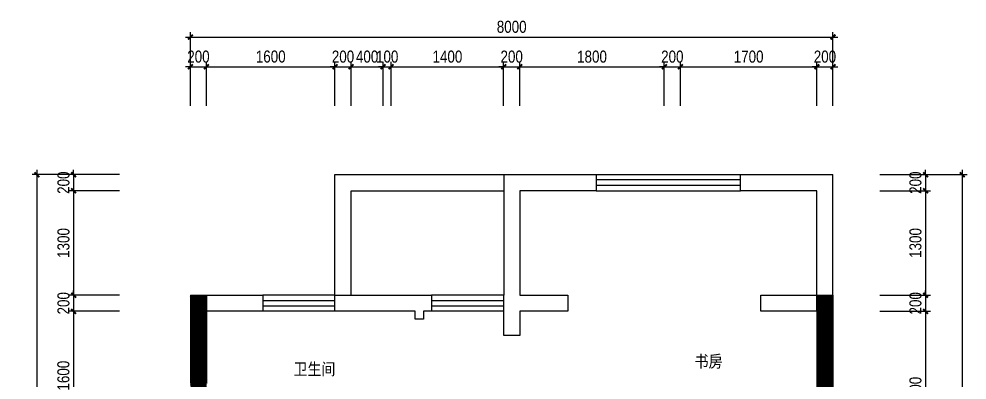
# Model space of a CAD drawing. Extents: x 160245 to 405305, y -111140 to 232735.
# Drawn here: x 249411 to 261214, y -45845 to -41355 of the extents above; entities that cross this region are included whole.
import ezdxf

# ---------------------------------------------------------------- set-up
doc = ezdxf.new("R2010")
doc.units = 0
doc.header["$LTSCALE"] = 10
doc.header["$MEASUREMENT"] = 0
doc.layers.get('Defpoints').update_dxf_attribs({"color": 229})
for name, color, linetype in [('P-N wall 新建隔墙', 241, 'Continuous'), ('P-O wall 原始墙体', 245, 'Continuous'), ('P-o 原建筑尺寸', 8, 'Continuous'), ('P-Text  平面文字', 9, 'Continuous'), ('P-window 窗', 107, 'Continuous')]:
    doc.layers.add(name, color=color, linetype=linetype)
doc.styles.add('PDC DIM', font='PMingLiU-ExtB.ttf', dxfattribs={"width": 0.85})
doc.dimstyles.new('PDC-A2', dxfattribs={"dimscale": 0, "dimtxt": 2.5, "dimasz": 1, "dimexe": 1, "dimexo": 1, "dimgap": 0.7, "dimtad": 1, "dimdec": 0, "dimtxsty": 'PDC DIM', "dimblk": 'ARCHTICK', "dimcen": 1, "dimdle": 1, "dimclrd": 8, "dimclre": 8, "dimclrt": 9, "dimadec": 0, "dimazin": 0, "dimtfac": 1, "dimtdec": 0, "dimtix": 1, "dimtmove": 2, "dimatfit": 3, "dimldrblk": 'PDC A2 T R', "dimfxl": 10, "dimfxlon": 1, "dimarcsym": 0})
pattern_1 = [(45, (40629.534, 0), (-8.83883476, 8.83883476), [])]

# ---------------------------------------------------------------- blocks, each defined once
blk = doc.blocks.new('$WINLIB2D$00000001')
at = {"color": 0}
for points in [[(-0.5, 0.5), (-0.5, -0.5)], [(-0.5, 0.5), (0.5, 0.5)], [(0.5, -0.5), (0.5, 0.5)], [(0.5, 0.1667), (-0.5, 0.1667)], [(0.5, -0.1667), (-0.5, -0.1667)], [(-0.5, -0.5), (0.5, -0.5)]]:
    blk.add_lwpolyline(points, dxfattribs=at)
blk = doc.blocks.new('_ArchTick')
at = {"color": 0, "linetype": 'ByBlock', "const_width": 0.4}
blk.add_lwpolyline([(-0.5, -0.5), (0.5, 0.5)], dxfattribs=at)
blk = doc.blocks.new('*D1264')
at = {"layer": 'Defpoints', "color": 0, "transparency": 16777216}
for p in [(250722, -43291), (250091, -43491), (250722, -43491)]:
    blk.add_point(p, dxfattribs=at)
at = {"layer": 'P-o 原建筑尺寸', "color": 8, "lineweight": -2, "transparency": 16777216}
for p, q in [((250662, -43291), (250031, -43291)), ((250091, -43291), (250091, -43231)), ((250091, -43291), (250091, -43491)), ((250662, -43491), (250031, -43491)), ((250091, -43491), (250091, -43551))]:
    blk.add_line(p, q, dxfattribs=at)
at = {"layer": 'P-o 原建筑尺寸', "color": 8, "lineweight": -2, "transparency": 16777216, "xscale": 60, "yscale": 60, "zscale": 60}
for p, rotation in [((250091, -43291), 270), ((250091, -43491), 90)]:
    blk.add_blockref('_ArchTick', p, dxfattribs=dict(at, rotation=rotation))
at = {"layer": 'P-o 原建筑尺寸', "color": 9, "transparency": 16777216, "insert": (249965, -43391), "char_height": 150, "attachment_point": 5, "rotation": 90, "style": 'PDC DIM'}
blk.add_mtext('200', dxfattribs=at)
blk = doc.blocks.new('PDC A2 T R')
at = {"color": 0, "linetype": 'ByBlock'}
blk.add_line((0, 0), (-2, 0), dxfattribs=at)
for points in [[(-2.15, 0.89), (-1.49, 1.35), (-0.6, 0), (0, 0)], [(-2.15, -0.89), (-1.49, -1.35), (-0.6, 0), (0, 0)]]:
    blk.add_solid(points, dxfattribs=at)
blk = doc.blocks.new('*D1265')
at = {"layer": 'Defpoints', "color": 0, "transparency": 16777216}
for p in [(250722, -43491), (250091, -44791), (250722, -44791)]:
    blk.add_point(p, dxfattribs=at)
at = {"layer": 'P-o 原建筑尺寸', "color": 8, "lineweight": -2, "transparency": 16777216}
for p, q in [((250091, -43431), (250091, -44851)), ((250662, -43491), (250031, -43491)), ((250662, -44791), (250031, -44791))]:
    blk.add_line(p, q, dxfattribs=at)
at = {"layer": 'P-o 原建筑尺寸', "color": 8, "lineweight": -2, "transparency": 16777216, "xscale": 60, "yscale": 60, "zscale": 60}
for p, rotation in [((250091, -43491), 90), ((250091, -44791), 270)]:
    blk.add_blockref('_ArchTick', p, dxfattribs=dict(at, rotation=rotation))
at = {"layer": 'P-o 原建筑尺寸', "color": 9, "transparency": 16777216, "insert": (249965, -44141), "char_height": 150, "attachment_point": 5, "rotation": 90, "style": 'PDC DIM'}
blk.add_mtext('1300', dxfattribs=at)
blk = doc.blocks.new('*D1266')
at = {"layer": 'Defpoints', "color": 0, "transparency": 16777216}
for p in [(250722, -44991), (250091, -46591), (250722, -46591)]:
    blk.add_point(p, dxfattribs=at)
at = {"layer": 'P-o 原建筑尺寸', "color": 8, "lineweight": -2, "transparency": 16777216}
for p, q in [((250091, -44931), (250091, -46651)), ((250662, -44991), (250031, -44991)), ((250662, -46591), (250031, -46591))]:
    blk.add_line(p, q, dxfattribs=at)
at = {"layer": 'P-o 原建筑尺寸', "color": 8, "lineweight": -2, "transparency": 16777216, "xscale": 60, "yscale": 60, "zscale": 60}
for p, rotation in [((250091, -44991), 90), ((250091, -46591), 270)]:
    blk.add_blockref('_ArchTick', p, dxfattribs=dict(at, rotation=rotation))
at = {"layer": 'P-o 原建筑尺寸', "color": 9, "transparency": 16777216, "insert": (249964, -45791), "char_height": 150, "attachment_point": 5, "rotation": 90, "style": 'PDC DIM'}
blk.add_mtext('1600', dxfattribs=at)
blk = doc.blocks.new('*D1273')
at = {"layer": 'Defpoints', "color": 0, "transparency": 16777216}
for p in [(250722, -43291), (249634, -53991), (250722, -53991)]:
    blk.add_point(p, dxfattribs=at)
at = {"layer": 'P-o 原建筑尺寸', "color": 8, "lineweight": -2, "transparency": 16777216}
for p, q in [((250234, -43291), (249574, -43291)), ((249634, -43231), (249634, -54051)), ((250234, -53991), (249574, -53991))]:
    blk.add_line(p, q, dxfattribs=at)
at = {"layer": 'P-o 原建筑尺寸', "color": 8, "lineweight": -2, "transparency": 16777216, "xscale": 60, "yscale": 60, "zscale": 60}
for p, rotation in [((249634, -43291), 90), ((249634, -53991), 270)]:
    blk.add_blockref('_ArchTick', p, dxfattribs=dict(at, rotation=rotation))
at = {"layer": 'P-o 原建筑尺寸', "color": 9, "transparency": 16777216, "insert": (249509, -48641), "char_height": 150, "attachment_point": 5, "rotation": 90, "style": 'PDC DIM'}
blk.add_mtext('10700', dxfattribs=at)
blk = doc.blocks.new('*D1274')
at = {"layer": 'Defpoints', "color": 0, "transparency": 16777216}
for p in [(260067, -43291), (260067, -43491), (260698, -43491)]:
    blk.add_point(p, dxfattribs=at)
at = {"layer": 'P-o 原建筑尺寸', "color": 8, "lineweight": -2, "transparency": 16777216}
for p, q in [((260127, -43291), (260758, -43291)), ((260698, -43291), (260698, -43231)), ((260698, -43291), (260698, -43491)), ((260127, -43491), (260758, -43491)), ((260698, -43491), (260698, -43551))]:
    blk.add_line(p, q, dxfattribs=at)
at = {"layer": 'P-o 原建筑尺寸', "color": 8, "lineweight": -2, "transparency": 16777216, "xscale": 60, "yscale": 60, "zscale": 60}
for p, rotation in [((260698, -43291), 270), ((260698, -43491), 90)]:
    blk.add_blockref('_ArchTick', p, dxfattribs=dict(at, rotation=rotation))
at = {"layer": 'P-o 原建筑尺寸', "color": 9, "transparency": 16777216, "insert": (260572, -43391), "char_height": 150, "attachment_point": 5, "rotation": 90, "style": 'PDC DIM'}
blk.add_mtext('200', dxfattribs=at)
blk = doc.blocks.new('*D1275')
at = {"layer": 'Defpoints', "color": 0, "transparency": 16777216}
for p in [(260067, -43491), (260067, -44791), (260698, -44791)]:
    blk.add_point(p, dxfattribs=at)
at = {"layer": 'P-o 原建筑尺寸', "color": 8, "lineweight": -2, "transparency": 16777216}
for p, q in [((260698, -43431), (260698, -44851)), ((260127, -43491), (260758, -43491)), ((260127, -44791), (260758, -44791))]:
    blk.add_line(p, q, dxfattribs=at)
at = {"layer": 'P-o 原建筑尺寸', "color": 8, "lineweight": -2, "transparency": 16777216, "xscale": 60, "yscale": 60, "zscale": 60}
for p, rotation in [((260698, -43491), 90), ((260698, -44791), 270)]:
    blk.add_blockref('_ArchTick', p, dxfattribs=dict(at, rotation=rotation))
at = {"layer": 'P-o 原建筑尺寸', "color": 9, "transparency": 16777216, "insert": (260572, -44141), "char_height": 150, "attachment_point": 5, "rotation": 90, "style": 'PDC DIM'}
blk.add_mtext('1300', dxfattribs=at)
blk = doc.blocks.new('*D1276')
at = {"layer": 'Defpoints', "color": 0, "transparency": 16777216}
for p in [(260067, -44791), (260067, -44991), (260698, -44991)]:
    blk.add_point(p, dxfattribs=at)
at = {"layer": 'P-o 原建筑尺寸', "color": 8, "lineweight": -2, "transparency": 16777216}
for p, q in [((260698, -44791), (260698, -44731)), ((260127, -44791), (260758, -44791)), ((260698, -44791), (260698, -44991)), ((260127, -44991), (260758, -44991)), ((260698, -44991), (260698, -45051))]:
    blk.add_line(p, q, dxfattribs=at)
at = {"layer": 'P-o 原建筑尺寸', "color": 8, "lineweight": -2, "transparency": 16777216, "xscale": 60, "yscale": 60, "zscale": 60}
for p, rotation in [((260698, -44791), 270), ((260698, -44991), 90)]:
    blk.add_blockref('_ArchTick', p, dxfattribs=dict(at, rotation=rotation))
at = {"layer": 'P-o 原建筑尺寸', "color": 9, "transparency": 16777216, "insert": (260572, -44891), "char_height": 150, "attachment_point": 5, "rotation": 90, "style": 'PDC DIM'}
blk.add_mtext('200', dxfattribs=at)
blk = doc.blocks.new('*D1283')
at = {"layer": 'Defpoints', "color": 0, "transparency": 16777216}
for p in [(260067, -43291), (260067, -53991), (261154, -53991)]:
    blk.add_point(p, dxfattribs=at)
at = {"layer": 'P-o 原建筑尺寸', "color": 8, "lineweight": -2, "transparency": 16777216}
for p, q in [((260554, -43291), (261214, -43291)), ((261154, -43231), (261154, -54051)), ((260554, -53991), (261214, -53991))]:
    blk.add_line(p, q, dxfattribs=at)
at = {"layer": 'P-o 原建筑尺寸', "color": 8, "lineweight": -2, "transparency": 16777216, "xscale": 60, "yscale": 60, "zscale": 60}
for p, rotation in [((261154, -43291), 90), ((261154, -53991), 270)]:
    blk.add_blockref('_ArchTick', p, dxfattribs=dict(at, rotation=rotation))
at = {"layer": 'P-o 原建筑尺寸', "color": 9, "transparency": 16777216, "insert": (261029, -48641), "char_height": 150, "attachment_point": 5, "rotation": 90, "style": 'PDC DIM'}
blk.add_mtext('10700', dxfattribs=at)
blk = doc.blocks.new('*D1284')
at = {"layer": 'Defpoints', "color": 0, "transparency": 16777216}
for p in [(251745, -41949), (251545, -42497), (251745, -42497)]:
    blk.add_point(p, dxfattribs=at)
at = {"layer": 'P-o 原建筑尺寸', "color": 8, "lineweight": -2, "transparency": 16777216}
for p, q in [((251545, -42437), (251545, -41889)), ((251745, -42437), (251745, -41889)), ((251545, -41949), (251485, -41949)), ((251545, -41949), (251745, -41949)), ((251745, -41949), (251805, -41949))]:
    blk.add_line(p, q, dxfattribs=at)
at = {"layer": 'P-o 原建筑尺寸', "color": 8, "lineweight": -2, "transparency": 16777216, "xscale": 60, "yscale": 60, "zscale": 60}
blk.add_blockref('_ArchTick', (251545, -41949), dxfattribs=at)
at = {"layer": 'P-o 原建筑尺寸', "color": 8, "lineweight": -2, "transparency": 16777216, "xscale": 60, "yscale": 60, "zscale": 60, "rotation": 180}
blk.add_blockref('_ArchTick', (251745, -41949), dxfattribs=at)
at = {"layer": 'P-o 原建筑尺寸', "color": 9, "transparency": 16777216, "insert": (251645, -41824), "char_height": 150, "attachment_point": 5, "style": 'PDC DIM'}
blk.add_mtext('200', dxfattribs=at)
blk = doc.blocks.new('*D1285')
at = {"layer": 'Defpoints', "color": 0, "transparency": 16777216}
for p in [(253345, -41949), (251745, -42497), (253345, -42497)]:
    blk.add_point(p, dxfattribs=at)
at = {"layer": 'P-o 原建筑尺寸', "color": 8, "lineweight": -2, "transparency": 16777216}
for p, q in [((251745, -42437), (251745, -41889)), ((253345, -42437), (253345, -41889)), ((251685, -41949), (253405, -41949))]:
    blk.add_line(p, q, dxfattribs=at)
at = {"layer": 'P-o 原建筑尺寸', "color": 8, "lineweight": -2, "transparency": 16777216, "xscale": 60, "yscale": 60, "zscale": 60, "rotation": 180}
blk.add_blockref('_ArchTick', (251745, -41949), dxfattribs=at)
at = {"layer": 'P-o 原建筑尺寸', "color": 8, "lineweight": -2, "transparency": 16777216, "xscale": 60, "yscale": 60, "zscale": 60}
blk.add_blockref('_ArchTick', (253345, -41949), dxfattribs=at)
at = {"layer": 'P-o 原建筑尺寸', "color": 9, "transparency": 16777216, "insert": (252545, -41823), "char_height": 150, "attachment_point": 5, "style": 'PDC DIM'}
blk.add_mtext('1600', dxfattribs=at)
blk = doc.blocks.new('*D1286')
at = {"layer": 'Defpoints', "color": 0, "transparency": 16777216}
for p in [(255445, -41949), (254045, -42497), (255445, -42497)]:
    blk.add_point(p, dxfattribs=at)
at = {"layer": 'P-o 原建筑尺寸', "color": 8, "lineweight": -2, "transparency": 16777216}
for p, q in [((254045, -42437), (254045, -41889)), ((255445, -42437), (255445, -41889)), ((253985, -41949), (255505, -41949))]:
    blk.add_line(p, q, dxfattribs=at)
at = {"layer": 'P-o 原建筑尺寸', "color": 8, "lineweight": -2, "transparency": 16777216, "xscale": 60, "yscale": 60, "zscale": 60, "rotation": 180}
blk.add_blockref('_ArchTick', (254045, -41949), dxfattribs=at)
at = {"layer": 'P-o 原建筑尺寸', "color": 8, "lineweight": -2, "transparency": 16777216, "xscale": 60, "yscale": 60, "zscale": 60}
blk.add_blockref('_ArchTick', (255445, -41949), dxfattribs=at)
at = {"layer": 'P-o 原建筑尺寸', "color": 9, "transparency": 16777216, "insert": (254745, -41824), "char_height": 150, "attachment_point": 5, "style": 'PDC DIM'}
blk.add_mtext('1400', dxfattribs=at)
blk = doc.blocks.new('*D1287')
at = {"layer": 'Defpoints', "color": 0, "transparency": 16777216}
for p in [(257445, -41949), (255645, -42497), (257445, -42497)]:
    blk.add_point(p, dxfattribs=at)
at = {"layer": 'P-o 原建筑尺寸', "color": 8, "lineweight": -2, "transparency": 16777216}
for p, q in [((255645, -42437), (255645, -41889)), ((257445, -42437), (257445, -41889)), ((255585, -41949), (257505, -41949))]:
    blk.add_line(p, q, dxfattribs=at)
at = {"layer": 'P-o 原建筑尺寸', "color": 8, "lineweight": -2, "transparency": 16777216, "xscale": 60, "yscale": 60, "zscale": 60, "rotation": 180}
blk.add_blockref('_ArchTick', (255645, -41949), dxfattribs=at)
at = {"layer": 'P-o 原建筑尺寸', "color": 8, "lineweight": -2, "transparency": 16777216, "xscale": 60, "yscale": 60, "zscale": 60}
blk.add_blockref('_ArchTick', (257445, -41949), dxfattribs=at)
at = {"layer": 'P-o 原建筑尺寸', "color": 9, "transparency": 16777216, "insert": (256545, -41824), "char_height": 150, "attachment_point": 5, "style": 'PDC DIM'}
blk.add_mtext('1800', dxfattribs=at)
blk = doc.blocks.new('*D1288')
at = {"layer": 'Defpoints', "color": 0, "transparency": 16777216}
for p in [(257645, -41949), (257445, -42497), (257645, -42497)]:
    blk.add_point(p, dxfattribs=at)
at = {"layer": 'P-o 原建筑尺寸', "color": 8, "lineweight": -2, "transparency": 16777216}
for p, q in [((257445, -42437), (257445, -41889)), ((257645, -42437), (257645, -41889)), ((257445, -41949), (257385, -41949)), ((257445, -41949), (257645, -41949)), ((257645, -41949), (257705, -41949))]:
    blk.add_line(p, q, dxfattribs=at)
at = {"layer": 'P-o 原建筑尺寸', "color": 8, "lineweight": -2, "transparency": 16777216, "xscale": 60, "yscale": 60, "zscale": 60}
blk.add_blockref('_ArchTick', (257445, -41949), dxfattribs=at)
at = {"layer": 'P-o 原建筑尺寸', "color": 8, "lineweight": -2, "transparency": 16777216, "xscale": 60, "yscale": 60, "zscale": 60, "rotation": 180}
blk.add_blockref('_ArchTick', (257645, -41949), dxfattribs=at)
at = {"layer": 'P-o 原建筑尺寸', "color": 9, "transparency": 16777216, "insert": (257545, -41824), "char_height": 150, "attachment_point": 5, "style": 'PDC DIM'}
blk.add_mtext('200', dxfattribs=at)
blk = doc.blocks.new('*D1289')
at = {"layer": 'Defpoints', "color": 0, "transparency": 16777216}
for p in [(259345, -41949), (257645, -42497), (259345, -42497)]:
    blk.add_point(p, dxfattribs=at)
at = {"layer": 'P-o 原建筑尺寸', "color": 8, "lineweight": -2, "transparency": 16777216}
for p, q in [((257645, -42437), (257645, -41889)), ((259345, -42437), (259345, -41889)), ((257585, -41949), (259405, -41949))]:
    blk.add_line(p, q, dxfattribs=at)
at = {"layer": 'P-o 原建筑尺寸', "color": 8, "lineweight": -2, "transparency": 16777216, "xscale": 60, "yscale": 60, "zscale": 60, "rotation": 180}
blk.add_blockref('_ArchTick', (257645, -41949), dxfattribs=at)
at = {"layer": 'P-o 原建筑尺寸', "color": 8, "lineweight": -2, "transparency": 16777216, "xscale": 60, "yscale": 60, "zscale": 60}
blk.add_blockref('_ArchTick', (259345, -41949), dxfattribs=at)
at = {"layer": 'P-o 原建筑尺寸', "color": 9, "transparency": 16777216, "insert": (258495, -41824), "char_height": 150, "attachment_point": 5, "style": 'PDC DIM'}
blk.add_mtext('1700', dxfattribs=at)
blk = doc.blocks.new('*D1290')
at = {"layer": 'Defpoints', "color": 0, "transparency": 16777216}
for p in [(259545, -41949), (259345, -42497), (259545, -42497)]:
    blk.add_point(p, dxfattribs=at)
at = {"layer": 'P-o 原建筑尺寸', "color": 8, "lineweight": -2, "transparency": 16777216}
for p, q in [((259345, -42437), (259345, -41889)), ((259545, -42437), (259545, -41889)), ((259345, -41949), (259285, -41949)), ((259345, -41949), (259545, -41949)), ((259545, -41949), (259605, -41949))]:
    blk.add_line(p, q, dxfattribs=at)
at = {"layer": 'P-o 原建筑尺寸', "color": 8, "lineweight": -2, "transparency": 16777216, "xscale": 60, "yscale": 60, "zscale": 60}
blk.add_blockref('_ArchTick', (259345, -41949), dxfattribs=at)
at = {"layer": 'P-o 原建筑尺寸', "color": 8, "lineweight": -2, "transparency": 16777216, "xscale": 60, "yscale": 60, "zscale": 60, "rotation": 180}
blk.add_blockref('_ArchTick', (259545, -41949), dxfattribs=at)
at = {"layer": 'P-o 原建筑尺寸', "color": 9, "transparency": 16777216, "insert": (259445, -41824), "char_height": 150, "attachment_point": 5, "style": 'PDC DIM'}
blk.add_mtext('200', dxfattribs=at)
blk = doc.blocks.new('*D1291')
at = {"layer": 'Defpoints', "color": 0, "transparency": 16777216}
for p in [(259545, -41579), (251545, -42497), (259545, -42497)]:
    blk.add_point(p, dxfattribs=at)
at = {"layer": 'P-o 原建筑尺寸', "color": 8, "lineweight": -2, "transparency": 16777216}
for p, q in [((251545, -42179), (251545, -41519)), ((259545, -42179), (259545, -41519)), ((251485, -41579), (259605, -41579))]:
    blk.add_line(p, q, dxfattribs=at)
at = {"layer": 'P-o 原建筑尺寸', "color": 8, "lineweight": -2, "transparency": 16777216, "xscale": 60, "yscale": 60, "zscale": 60, "rotation": 180}
blk.add_blockref('_ArchTick', (251545, -41579), dxfattribs=at)
at = {"layer": 'P-o 原建筑尺寸', "color": 8, "lineweight": -2, "transparency": 16777216, "xscale": 60, "yscale": 60, "zscale": 60}
blk.add_blockref('_ArchTick', (259545, -41579), dxfattribs=at)
at = {"layer": 'P-o 原建筑尺寸', "color": 9, "transparency": 16777216, "insert": (255545, -41453), "char_height": 150, "attachment_point": 5, "style": 'PDC DIM'}
blk.add_mtext('8000', dxfattribs=at)
blk = doc.blocks.new('*D1292')
at = {"layer": 'Defpoints', "color": 0, "transparency": 16777216}
for p in [(250722, -44791), (250091, -44991), (250722, -44991)]:
    blk.add_point(p, dxfattribs=at)
at = {"layer": 'P-o 原建筑尺寸', "color": 8, "lineweight": -2, "transparency": 16777216}
for p, q in [((250091, -44791), (250091, -44731)), ((250662, -44791), (250031, -44791)), ((250091, -44791), (250091, -44991)), ((250662, -44991), (250031, -44991)), ((250091, -44991), (250091, -45051))]:
    blk.add_line(p, q, dxfattribs=at)
at = {"layer": 'P-o 原建筑尺寸', "color": 8, "lineweight": -2, "transparency": 16777216, "xscale": 60, "yscale": 60, "zscale": 60}
for p, rotation in [((250091, -44791), 270), ((250091, -44991), 90)]:
    blk.add_blockref('_ArchTick', p, dxfattribs=dict(at, rotation=rotation))
at = {"layer": 'P-o 原建筑尺寸', "color": 9, "transparency": 16777216, "insert": (249965, -44891), "char_height": 150, "attachment_point": 5, "rotation": 90, "style": 'PDC DIM'}
blk.add_mtext('200', dxfattribs=at)
blk = doc.blocks.new('*D1299')
at = {"layer": 'Defpoints', "color": 0, "transparency": 16777216}
for p in [(255645, -41949), (255445, -42497), (255645, -42497)]:
    blk.add_point(p, dxfattribs=at)
at = {"layer": 'P-o 原建筑尺寸', "color": 8, "lineweight": -2, "transparency": 16777216}
for p, q in [((255445, -42437), (255445, -41889)), ((255645, -42437), (255645, -41889)), ((255445, -41949), (255385, -41949)), ((255445, -41949), (255645, -41949)), ((255645, -41949), (255705, -41949))]:
    blk.add_line(p, q, dxfattribs=at)
at = {"layer": 'P-o 原建筑尺寸', "color": 8, "lineweight": -2, "transparency": 16777216, "xscale": 60, "yscale": 60, "zscale": 60}
blk.add_blockref('_ArchTick', (255445, -41949), dxfattribs=at)
at = {"layer": 'P-o 原建筑尺寸', "color": 8, "lineweight": -2, "transparency": 16777216, "xscale": 60, "yscale": 60, "zscale": 60, "rotation": 180}
blk.add_blockref('_ArchTick', (255645, -41949), dxfattribs=at)
at = {"layer": 'P-o 原建筑尺寸', "color": 9, "transparency": 16777216, "insert": (255545, -41824), "char_height": 150, "attachment_point": 5, "style": 'PDC DIM'}
blk.add_mtext('200', dxfattribs=at)
blk = doc.blocks.new('*D1300')
at = {"layer": 'Defpoints', "color": 0, "transparency": 16777216}
for p in [(253545, -41949), (253345, -42497), (253545, -42497)]:
    blk.add_point(p, dxfattribs=at)
at = {"layer": 'P-o 原建筑尺寸', "color": 8, "lineweight": -2, "transparency": 16777216}
for p, q in [((253345, -42437), (253345, -41889)), ((253545, -42437), (253545, -41889)), ((253345, -41949), (253285, -41949)), ((253345, -41949), (253545, -41949)), ((253545, -41949), (253605, -41949))]:
    blk.add_line(p, q, dxfattribs=at)
at = {"layer": 'P-o 原建筑尺寸', "color": 8, "lineweight": -2, "transparency": 16777216, "xscale": 60, "yscale": 60, "zscale": 60}
blk.add_blockref('_ArchTick', (253345, -41949), dxfattribs=at)
at = {"layer": 'P-o 原建筑尺寸', "color": 8, "lineweight": -2, "transparency": 16777216, "xscale": 60, "yscale": 60, "zscale": 60, "rotation": 180}
blk.add_blockref('_ArchTick', (253545, -41949), dxfattribs=at)
at = {"layer": 'P-o 原建筑尺寸', "color": 9, "transparency": 16777216, "insert": (253445, -41824), "char_height": 150, "attachment_point": 5, "style": 'PDC DIM'}
blk.add_mtext('200', dxfattribs=at)
blk = doc.blocks.new('*D1301')
at = {"layer": 'Defpoints', "color": 0, "transparency": 16777216}
for p in [(253945, -41949), (253545, -42497), (253945, -42497)]:
    blk.add_point(p, dxfattribs=at)
at = {"layer": 'P-o 原建筑尺寸', "color": 8, "lineweight": -2, "transparency": 16777216}
for p, q in [((253545, -42437), (253545, -41889)), ((253945, -42437), (253945, -41889)), ((253485, -41949), (254005, -41949))]:
    blk.add_line(p, q, dxfattribs=at)
at = {"layer": 'P-o 原建筑尺寸', "color": 8, "lineweight": -2, "transparency": 16777216, "xscale": 60, "yscale": 60, "zscale": 60, "rotation": 180}
blk.add_blockref('_ArchTick', (253545, -41949), dxfattribs=at)
at = {"layer": 'P-o 原建筑尺寸', "color": 8, "lineweight": -2, "transparency": 16777216, "xscale": 60, "yscale": 60, "zscale": 60}
blk.add_blockref('_ArchTick', (253945, -41949), dxfattribs=at)
at = {"layer": 'P-o 原建筑尺寸', "color": 9, "transparency": 16777216, "insert": (253745, -41824), "char_height": 150, "attachment_point": 5, "style": 'PDC DIM'}
blk.add_mtext('400', dxfattribs=at)
blk = doc.blocks.new('*D1302')
at = {"layer": 'Defpoints', "color": 0, "transparency": 16777216}
for p in [(254045, -41949), (253945, -42497), (254045, -42497)]:
    blk.add_point(p, dxfattribs=at)
at = {"layer": 'P-o 原建筑尺寸', "color": 8, "lineweight": -2, "transparency": 16777216}
for p, q in [((253945, -42437), (253945, -41889)), ((254045, -42437), (254045, -41889)), ((253945, -41949), (253885, -41949)), ((253945, -41949), (254045, -41949)), ((254045, -41949), (254105, -41949))]:
    blk.add_line(p, q, dxfattribs=at)
at = {"layer": 'P-o 原建筑尺寸', "color": 8, "lineweight": -2, "transparency": 16777216, "xscale": 60, "yscale": 60, "zscale": 60}
blk.add_blockref('_ArchTick', (253945, -41949), dxfattribs=at)
at = {"layer": 'P-o 原建筑尺寸', "color": 8, "lineweight": -2, "transparency": 16777216, "xscale": 60, "yscale": 60, "zscale": 60, "rotation": 180}
blk.add_blockref('_ArchTick', (254045, -41949), dxfattribs=at)
at = {"layer": 'P-o 原建筑尺寸', "color": 9, "transparency": 16777216, "insert": (253995, -41824), "char_height": 150, "attachment_point": 5, "style": 'PDC DIM'}
blk.add_mtext('100', dxfattribs=at)
blk = doc.blocks.new('*D1304')
at = {"layer": 'Defpoints', "color": 0, "transparency": 16777216}
for p in [(260067, -44991), (260067, -46991), (260698, -46991)]:
    blk.add_point(p, dxfattribs=at)
at = {"layer": 'P-o 原建筑尺寸', "color": 8, "lineweight": -2, "transparency": 16777216}
for p, q in [((260698, -44931), (260698, -47051)), ((260127, -44991), (260758, -44991)), ((260127, -46991), (260758, -46991))]:
    blk.add_line(p, q, dxfattribs=at)
at = {"layer": 'P-o 原建筑尺寸', "color": 8, "lineweight": -2, "transparency": 16777216, "xscale": 60, "yscale": 60, "zscale": 60}
for p, rotation in [((260698, -44991), 90), ((260698, -46991), 270)]:
    blk.add_blockref('_ArchTick', p, dxfattribs=dict(at, rotation=rotation))
at = {"layer": 'P-o 原建筑尺寸', "color": 9, "transparency": 16777216, "insert": (260572, -45991), "char_height": 150, "attachment_point": 5, "rotation": 90, "style": 'PDC DIM'}
blk.add_mtext('2000', dxfattribs=at)

msp = doc.modelspace()

# ---------------------------------------------------------------- hatches: boundary and pattern name
at = {"layer": 'P-O wall 原始墙体'}
h = msp.add_hatch(dxfattribs=at)
h.set_pattern_fill('ANSI31', color=256, scale=100, style=0)
h.set_pattern_definition(pattern_1)
h.paths.add_polyline_path([(251745.2, -44790.6), (251545.2, -44790.6), (251545.2, -45890.6), (251545.2, -46590.6), (251745.2, -46590.6), (251745.2, -45990.6), (251745.2, -45890.6)])
h = msp.add_hatch(dxfattribs=at)
h.set_pattern_fill('ANSI31', color=256, scale=100, style=0)
h.set_pattern_definition(pattern_1)
h.paths.add_polyline_path([(259545.2, -44790.6), (259345.2, -44790.6), (259345.2, -44990.6), (259345.2, -46490.6), (259545.2, -46490.6)])

# ---------------------------------------------------------------- linework, layer by layer
at = {"layer": 'P-N wall 新建隔墙', "color": 107}
for points in [[(253345.2, -44790.6), (253345.2, -43290.6), (255445.2, -43290.6)], [(253545.2, -44790.6), (253545.2, -43490.6), (255445.2, -43490.6)]]:
    msp.add_lwpolyline(points, dxfattribs=at)
at = {"layer": 'P-O wall 原始墙体'}
for p, q in [((255445.2, -43290.6), (255445.2, -44790.6)), ((255445.2, -43290.6), (256595.2, -43290.6)), ((256595.2, -43290.6), (256595.2, -43490.6)), ((258395.2, -43490.6), (258395.2, -43290.6)), ((258395.2, -43290.6), (259545.2, -43290.6)), ((259545.2, -44790.6), (259545.2, -43290.6)), ((255645.2, -43490.6), (255645.2, -44790.6)), ((256595.2, -43490.6), (255645.2, -43490.6)), ((259345.2, -43490.6), (258395.2, -43490.6)), ((259345.2, -44790.6), (259345.2, -43490.6)), ((251545.2, -44790.6), (251545.2, -45890.6)), ((251545.2, -44790.6), (252445.2, -44790.6)), ((251745.2, -44790.6), (251745.2, -45890.6)), ((252445.2, -44790.6), (252445.2, -44990.6)), ((253345.2, -44990.6), (253345.2, -44790.6)), ((253345.2, -44790.6), (254345.2, -44790.6)), ((254345.2, -44790.6), (254545.2, -44790.6)), ((254545.2, -44790.6), (254545.2, -44990.6)), ((255445.2, -44990.6), (255445.2, -44790.6)), ((255645.2, -44790.6), (256245.2, -44790.6)), ((256245.2, -44790.6), (256245.2, -44990.6)), ((258645.2, -44990.6), (258645.2, -44790.6)), ((258645.2, -44790.6), (259545.2, -44790.6)), ((259345.2, -44790.6), (259545.2, -44790.6)), ((259345.2, -44990.6), (259345.2, -44790.6)), ((259545.2, -44790.6), (259545.2, -46990.6)), ((252445.2, -44990.6), (251745.2, -44990.6)), ((254345.2, -44990.6), (253345.2, -44990.6)), ((254345.2, -45090.6), (254345.2, -44990.6)), ((254445.2, -44990.6), (254445.2, -45090.6)), ((254545.2, -44990.6), (254445.2, -44990.6)), ((255445.2, -45290.6), (255445.2, -44990.6)), ((255645.2, -44990.6), (255645.2, -45290.6)), ((256245.2, -44990.6), (255645.2, -44990.6)), ((259345.2, -44990.6), (258645.2, -44990.6)), ((259345.2, -44990.6), (259345.2, -46990.6)), ((254445.2, -45090.6), (254345.2, -45090.6)), ((255645.2, -45290.6), (255445.2, -45290.6))]:
    msp.add_line(p, q, dxfattribs=at)

# ---------------------------------------------------------------- block references
at = {"layer": 'P-window 窗', "xscale": 1800, "yscale": 200, "zscale": -1800}
msp.add_blockref('$WINLIB2D$00000001', (257495.2, -43390.6), dxfattribs=at)
at = {"layer": 'P-window 窗', "xscale": 900, "yscale": 200, "zscale": 900, "rotation": 180}
for p in [(252895.2, -44890.6), (254995.2, -44890.6)]:
    msp.add_blockref('$WINLIB2D$00000001', p, dxfattribs=at)

# ---------------------------------------------------------------- texts
at = {"layer": 'P-Text  平面文字', "insert": (257822.4, -45537.7), "char_height": 150, "attachment_point": 1, "style": 'PDC DIM'}
msp.add_mtext_dynamic_manual_height_columns('书房', width=893.426, gutter_width=1750, heights=[0], dxfattribs=at)
at = {"layer": 'P-Text  平面文字', "insert": (252828.5, -45633.9), "char_height": 150, "width": 893.426, "attachment_point": 1, "style": 'PDC DIM'}
msp.add_mtext('卫生间', dxfattribs=at)

# ---------------------------------------------------------------- dimensions: what is measured, and where the dimension line sits
at = {"layer": 'P-o 原建筑尺寸'}
for base, p1, p2, picture, middle in [((259545.2, -41578.8), (251545.2, -42497), (259545.2, -42497), '*D1291', (255545.2, -41453.3)), ((251745.2, -41949.4), (251545.2, -42497), (251745.2, -42497), '*D1284', (251645.2, -41823.9)), ((253345.2, -41949.4), (251745.2, -42497), (253345.2, -42497), '*D1285', (252545.2, -41822.9)), ((253545.2, -41949.4), (253345.2, -42497), (253545.2, -42497), '*D1300', (253445.2, -41823.9)), ((253945.2, -41949.4), (253545.2, -42497), (253945.2, -42497), '*D1301', (253745.2, -41823.9)), ((254045.2, -41949.4), (253945.2, -42497), (254045.2, -42497), '*D1302', (253995.2, -41823.9)), ((255445.2, -41949.4), (254045.2, -42497), (255445.2, -42497), '*D1286', (254745.2, -41823.9)), ((255645.2, -41949.4), (255445.2, -42497), (255645.2, -42497), '*D1299', (255545.2, -41823.9)), ((257445.2, -41949.4), (255645.2, -42497), (257445.2, -42497), '*D1287', (256545.2, -41823.9)), ((257645.2, -41949.4), (257445.2, -42497), (257645.2, -42497), '*D1288', (257545.2, -41823.9)), ((259345.2, -41949.4), (257645.2, -42497), (259345.2, -42497), '*D1289', (258495.2, -41823.9)), ((259545.2, -41949.4), (259345.2, -42497), (259545.2, -42497), '*D1290', (259445.2, -41823.9))]:
    dim = msp.add_linear_dim(base=base, p1=p1, p2=p2, dimstyle='PDC-A2', override={"dimscale": 60}, dxfattribs=at)
    dim.commit()
    dim.dimension.update_dxf_attribs({"geometry": picture, "text_midpoint": middle})
for base, p1, p2, picture, middle in [((249634.5, -53990.6), (250721.7, -43290.6), (250721.7, -53990.6), '*D1273', (249509, -48640.6)), ((250091, -43490.6), (250721.7, -43290.6), (250721.7, -43490.6), '*D1264', (249965.5, -43390.6)), ((260697.7, -43490.6), (260066.9, -43290.6), (260066.9, -43490.6), '*D1274', (260572.2, -43390.6)), ((261154.1, -53990.6), (260066.9, -43290.6), (260066.9, -53990.6), '*D1283', (261028.6, -48640.6)), ((250091, -44790.6), (250721.7, -43490.6), (250721.7, -44790.6), '*D1265', (249965.5, -44140.6)), ((260697.7, -44790.6), (260066.9, -43490.6), (260066.9, -44790.6), '*D1275', (260572.2, -44140.6)), ((250091, -44990.6), (250721.7, -44790.6), (250721.7, -44990.6), '*D1292', (249965.5, -44890.6)), ((260697.7, -44990.6), (260066.9, -44790.6), (260066.9, -44990.6), '*D1276', (260572.2, -44890.6)), ((250091, -46590.6), (250721.7, -44990.6), (250721.7, -46590.6), '*D1266', (249964.5, -45790.6)), ((260697.7, -46990.6), (260066.9, -44990.6), (260066.9, -46990.6), '*D1304', (260572.2, -45990.6))]:
    dim = msp.add_linear_dim(base=base, p1=p1, p2=p2, angle=90, dimstyle='PDC-A2', override={"dimscale": 60}, dxfattribs=at)
    dim.commit()
    dim.dimension.update_dxf_attribs({"geometry": picture, "text_midpoint": middle})

doc.saveas('drawing.dxf')
